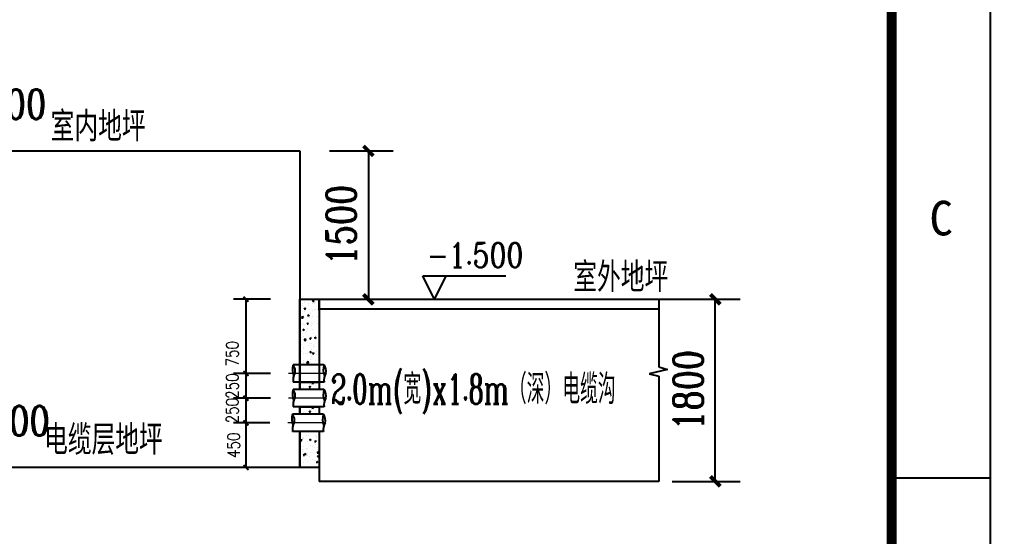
# Model space of a CAD drawing. Extents: x 3213259 to 3716512, y 332899 to 392399.
# Drawn here: x 3422023 to 3431849, y 376008 to 381235 of the extents above; entities that cross this region are included whole.
import ezdxf

# ---------------------------------------------------------------- set-up
doc = ezdxf.new("R2010")
doc.units = 0
doc.header["$LTSCALE"] = 1000
doc.header["$MEASUREMENT"] = 0
doc.linetypes.add('DOTE', pattern=[2.42, 2, -0.2, 0.02, -0.2])
for name, color, linetype in [('AXIS', 3, 'Continuous'), ('DIM_ELEV', 3, 'Continuous'), ('JQFrame_DefaultLayer', 7, 'Continuous'), ('一次电缆', 7, 'Continuous'), ('电气提资', 6, 'Continuous'), ('立面填充', 8, 'Continuous')]:
    doc.layers.add(name, color=color, linetype=linetype)
doc.layers.add('JZX_DOTE', color=14, linetype='DOTE', lineweight=0)
doc.styles.add('_TCH_DIM_T3', font='SIMPLEX.shx', dxfattribs={"width": 0.705882, "bigfont": 'GBCBIG'})
doc.styles.add('HZ', font='complex8.shx', dxfattribs={"width": 0.8, "bigfont": 'hztxt.shx'})
doc.styles.add('JQFrame_markText', font='txt')
doc.dimstyles.new('_TCH_ARCH&&100', dxfattribs={"dimtxt": 297.5, "dimasz": 100, "dimexe": 250, "dimexo": 300, "dimgap": 126.25, "dimtad": 1, "dimdec": 0, "dimzin": 0, "dimdsep": 46, "dimtxsty": '_TCH_DIM_T3', "dimblk": 'ARCHTICK', "dimcen": 0.09, "dimclrt": 7, "dimazin": 2, "dimtfac": 1, "dimtdec": 0, "dimtix": 1, "dimtmove": 2, "dimatfit": 3, "dimfxl": 1, "dimtolj": 1, "dimtzin": 0, "dimarcsym": 0})

# ---------------------------------------------------------------- blocks, each defined once
blk = doc.blocks.new('JQStandardFrame-{2F40822963A54541BFAD0D905C8B126F}')
at = {"layer": 'JQFrame_DefaultLayer', "color": 3}
blk.add_lwpolyline([(0, 0), (743, 0), (743, 420), (0, 420)], close=True, dxfattribs=at)
at = {"layer": 'JQFrame_DefaultLayer', "color": 3, "const_width": 1}
blk.add_lwpolyline([(25, 10), (733, 10), (733, 410), (25, 410)], close=True, dxfattribs=at)
at = {"layer": 'JQFrame_DefaultLayer', "color": 3}
blk.add_lwpolyline([(743, 262.5), (733, 262.5)], dxfattribs=at)
at = {"layer": 'JQFrame_DefaultLayer', "color": 3, "insert": (738, 288.75), "char_height": 3.5, "attachment_point": 5, "style": 'JQFrame_markText'}
blk.add_mtext('C', dxfattribs=at)
blk = doc.blocks.new('_ArchTick')
at = {"color": 0, "linetype": 'ByBlock', "const_width": 0.4}
blk.add_lwpolyline([(-0.5, -0.5), (0.5, 0.5)], dxfattribs=at)
blk = doc.blocks.new('*D179')
at = {"layer": 'AXIS', "color": 0, "lineweight": -2}
for p, q in [((3424561.8, 377656.1), (3424189.9, 377656.1)), ((3424314.9, 377656.1), (3424314.9, 377406.1)), ((3424555.4, 377406.1), (3424189.9, 377406.1))]:
    blk.add_line(p, q, dxfattribs=at)
at = {"layer": 'Defpoints', "color": 0}
for p in [(3424711.8, 377656.1), (3424314.9, 377406.1), (3424705.4, 377406.1)]:
    blk.add_point(p, dxfattribs=at)
at = {"layer": 'AXIS', "color": 0, "lineweight": -2, "xscale": 50, "yscale": 50, "zscale": 50}
for p, rotation in [((3424314.9, 377656.1), 90), ((3424314.9, 377406.1), 270)]:
    blk.add_blockref('_ArchTick', p, dxfattribs=dict(at, rotation=rotation))
at = {"layer": 'AXIS', "color": 7, "insert": (3424177.4, 377529.1), "char_height": 125, "attachment_point": 5, "rotation": 90, "style": 'HZ'}
blk.add_mtext('\\A1;250', dxfattribs=at)
blk = doc.blocks.new('*D178')
at = {"layer": 'AXIS', "color": 0, "lineweight": -2}
for p, q in [((3424561.8, 378406.1), (3424189.9, 378406.1)), ((3424314.9, 378406.1), (3424314.9, 377656.1)), ((3424555.4, 377656.1), (3424189.9, 377656.1))]:
    blk.add_line(p, q, dxfattribs=at)
at = {"layer": 'Defpoints', "color": 0}
for p in [(3424711.8, 378406.1), (3424314.9, 377656.1), (3424705.4, 377656.1)]:
    blk.add_point(p, dxfattribs=at)
at = {"layer": 'AXIS', "color": 0, "lineweight": -2, "xscale": 50, "yscale": 50, "zscale": 50}
for p, rotation in [((3424314.9, 378406.1), 90), ((3424314.9, 377656.1), 270)]:
    blk.add_blockref('_ArchTick', p, dxfattribs=dict(at, rotation=rotation))
at = {"layer": 'AXIS', "color": 7, "insert": (3424177.4, 377856.1), "char_height": 125, "attachment_point": 5, "rotation": 90, "style": 'HZ'}
blk.add_mtext('\\A1;750', dxfattribs=at)
blk = doc.blocks.new('*D177')
at = {"layer": 'AXIS', "color": 0, "lineweight": -2}
for p, q in [((3424561.8, 377406.1), (3424189.9, 377406.1)), ((3424314.9, 377406.1), (3424314.9, 377156.1)), ((3424555.4, 377156.1), (3424189.9, 377156.1))]:
    blk.add_line(p, q, dxfattribs=at)
at = {"layer": 'Defpoints', "color": 0}
for p in [(3424711.8, 377406.1), (3424314.9, 377156.1), (3424705.4, 377156.1)]:
    blk.add_point(p, dxfattribs=at)
at = {"layer": 'AXIS', "color": 0, "lineweight": -2, "xscale": 50, "yscale": 50, "zscale": 50}
for p, rotation in [((3424314.9, 377406.1), 90), ((3424314.9, 377156.1), 270)]:
    blk.add_blockref('_ArchTick', p, dxfattribs=dict(at, rotation=rotation))
at = {"layer": 'AXIS', "color": 7, "insert": (3424177.4, 377281.1), "char_height": 125, "attachment_point": 5, "rotation": 90, "style": 'HZ'}
blk.add_mtext('\\A1;250', dxfattribs=at)
blk = doc.blocks.new('*D176')
at = {"layer": 'AXIS', "color": 0, "lineweight": -2}
for p, q in [((3428626.2, 378406.1), (3429314.2, 378406.1)), ((3429064.2, 376566.1), (3429064.2, 378406.1)), ((3428626.2, 376566.1), (3429314.2, 376566.1))]:
    blk.add_line(p, q, dxfattribs=at)
at = {"layer": 'Defpoints', "color": 0}
for p in [(3428326.2, 378406.1), (3429064.2, 378406.1), (3428326.2, 376566.1)]:
    blk.add_point(p, dxfattribs=at)
at = {"layer": 'AXIS', "color": 0, "lineweight": -2, "xscale": 100, "yscale": 100, "zscale": 100}
for p, rotation in [((3429064.2, 378406.1), 90), ((3429064.2, 376566.1), 270)]:
    blk.add_blockref('_ArchTick', p, dxfattribs=dict(at, rotation=rotation))
at = {"layer": 'AXIS', "color": 7, "insert": (3428789.2, 377486.1), "char_height": 297.5, "attachment_point": 5, "rotation": 90, "style": 'HZ'}
blk.add_mtext('\\A1;1800', dxfattribs=at)
blk = doc.blocks.new('*D175')
at = {"layer": 'AXIS', "color": 0, "lineweight": -2}
for p, q in [((3425159.5, 379906.1), (3425804, 379906.1)), ((3425554, 379906.1), (3425554, 378406.1)), ((3425159.5, 378406.1), (3425804, 378406.1))]:
    blk.add_line(p, q, dxfattribs=at)
at = {"layer": 'Defpoints', "color": 0}
for p in [(3424859.5, 379906.1), (3424859.5, 378406.1), (3425554, 378406.1)]:
    blk.add_point(p, dxfattribs=at)
at = {"layer": 'AXIS', "color": 0, "lineweight": -2, "xscale": 100, "yscale": 100, "zscale": 100}
for p, rotation in [((3425554, 379906.1), 90), ((3425554, 378406.1), 270)]:
    blk.add_blockref('_ArchTick', p, dxfattribs=dict(at, rotation=rotation))
at = {"layer": 'AXIS', "color": 7, "insert": (3425279, 379156.1), "char_height": 297.5, "attachment_point": 5, "rotation": 90, "style": 'HZ'}
blk.add_mtext('\\A1;1500', dxfattribs=at)
blk = doc.blocks.new('*D173')
at = {"layer": 'AXIS', "color": 0, "lineweight": -2}
for p, q in [((3424555.4, 377156.1), (3424189.9, 377156.1)), ((3424314.9, 377156.1), (3424314.9, 376706.1)), ((3424546, 376706.1), (3424189.9, 376706.1))]:
    blk.add_line(p, q, dxfattribs=at)
at = {"layer": 'Defpoints', "color": 0}
for p in [(3424705.4, 377156.1), (3424314.9, 376706.1), (3424696, 376706.1)]:
    blk.add_point(p, dxfattribs=at)
at = {"layer": 'AXIS', "color": 0, "lineweight": -2, "xscale": 50, "yscale": 50, "zscale": 50}
for p, rotation in [((3424314.9, 377156.1), 90), ((3424314.9, 376706.1), 270)]:
    blk.add_blockref('_ArchTick', p, dxfattribs=dict(at, rotation=rotation))
at = {"layer": 'AXIS', "color": 7, "insert": (3424189.3, 376931.1), "char_height": 125, "attachment_point": 5, "rotation": 90, "style": 'HZ'}
blk.add_mtext('\\A1;450', dxfattribs=at)

msp = doc.modelspace()

# ---------------------------------------------------------------- linework, layer by layer
at = {"layer": 'AXIS'}
for p, q in [((3428490.88, 377724.122), (3428581.88, 377695.622)), ((3428581.88, 377695.622), (3428394.88, 377652.622))]:
    msp.add_line(p, q, dxfattribs=at)
at = {"layer": 'DIM_ELEV'}
for p, q in [((3426222.79, 378404.477), (3426103.614, 378644.477)), ((3426103.614, 378644.477), (3426945.157, 378644.477)), ((3426222.79, 378404.477), (3426341.965, 378644.477))]:
    msp.add_line(p, q, dxfattribs=at)
at = {"layer": 'JZX_DOTE', "ltscale": 0.5}
for p, q in [((3425123.382, 377656.122), (3424744.382, 377656.122)), ((3425123.382, 377406.122), (3424744.382, 377406.122)), ((3425116.973, 377156.122), (3424737.973, 377156.122))]:
    msp.add_line(p, q, dxfattribs=at)
at = {"layer": '一次电缆'}
for p, q in [((3421234.25, 379906.122), (3424859.473, 379906.122)), ((3424859.473, 379906.122), (3424859.473, 378406.122)), ((3424859.473, 378406.122), (3424859.473, 377493.622)), ((3424859.473, 378406.122), (3428989.88, 378406.122)), ((3424859.473, 377568.622), (3424859.473, 377493.622)), ((3424859.473, 377318.622), (3424859.473, 377243.622)), ((3424859.473, 377068.622), (3424859.473, 376706.122)), ((3424859.473, 376706.122), (3421227.75, 376706.122))]:
    msp.add_line(p, q, dxfattribs=at)
at = {"layer": '一次电缆', "color": 4}
for p, q in [((3425054.473, 378406.122), (3425054.473, 377493.622)), ((3428490.88, 378406.122), (3428490.88, 377724.122)), ((3425103.382, 377743.622), (3424791.382, 377743.622)), ((3428394.88, 377652.622), (3428490.88, 377629.122)), ((3428490.88, 377629.122), (3428490.88, 376566.122)), ((3425105.882, 377568.622), (3424793.882, 377568.622)), ((3425054.473, 377568.622), (3425054.473, 377493.622)), ((3425103.382, 377493.622), (3424791.382, 377493.622)), ((3425096.973, 377243.622), (3424784.973, 377243.622)), ((3425105.882, 377318.622), (3424793.882, 377318.622)), ((3425054.473, 377318.622), (3425054.473, 377243.622)), ((3425099.473, 377068.622), (3424787.473, 377068.622)), ((3425054.473, 377068.622), (3425054.473, 376706.122)), ((3425054.473, 376706.122), (3424859.473, 376706.122)), ((3425054.473, 376706.122), (3425054.473, 376566.122)), ((3428490.88, 376566.122), (3425054.473, 376566.122))]:
    msp.add_line(p, q, dxfattribs=at)
for points in [[(3424859.473, 378406.122), (3425054.473, 378406.122), (3425054.473, 377493.622), (3424859.473, 377493.622)], [(3425054.473, 378406.122), (3428490.88, 378406.122), (3428490.88, 378306.122), (3425054.473, 378306.122)], [(3424859.473, 377568.622), (3425054.473, 377568.622), (3425054.473, 377493.622), (3424859.473, 377493.622)], [(3424859.473, 377318.622), (3425054.473, 377318.622), (3425054.473, 377243.622), (3424859.473, 377243.622)]]:
    msp.add_lwpolyline(points, close=True, dxfattribs=at)
msp.add_lwpolyline([(3425054.473, 377068.622), (3425054.473, 376706.122), (3424859.473, 376706.122), (3424859.473, 377068.622)], dxfattribs=at)
for centre, radius, start, end in [((3424929.263, 377692.046), 144.873, 159.1448579, 204.9222886), ((3424711.79, 377679.394), 102.274, 346.8474222, 38.9025809), ((3425241.263, 377692.046), 144.873, 159.1448579, 204.9222886), ((3425023.79, 377679.394), 102.274, 346.8474222, 38.9025809), ((3424898.257, 377593.246), 107.241, 144.1053351, 193.2748001), ((3425210.257, 377593.246), 107.241, 144.1053351, 193.2748001), ((3424929.263, 377442.046), 144.873, 159.1448579, 204.9222886), ((3424711.79, 377429.394), 102.274, 346.8474222, 38.9025809), ((3425241.263, 377442.046), 144.873, 159.1448579, 204.9222886), ((3425023.79, 377429.394), 102.274, 346.8474222, 38.9025809), ((3424898.257, 377343.246), 107.241, 144.1053351, 193.2748001), ((3425210.257, 377343.246), 107.241, 144.1053351, 193.2748001), ((3424922.854, 377192.046), 144.873, 159.1448579, 204.9222886), ((3424705.382, 377179.394), 102.274, 346.8474222, 38.9025809), ((3425234.854, 377192.046), 144.873, 159.1448579, 204.9222886), ((3425017.382, 377179.394), 102.274, 346.8474222, 38.9025809), ((3424891.849, 377093.246), 107.241, 144.1053351, 193.2748001), ((3425203.849, 377093.246), 107.241, 144.1053351, 193.2748001)]:
    msp.add_arc(centre, radius, start, end, dxfattribs=at)
at = {"layer": '立面填充', "color": 4}
for p, q in [((3424888.592, 378361.399), (3424888.592, 378361.399)), ((3424890.471, 378348.598), (3424890.471, 378348.598)), ((3424903.762, 378372.08), (3424903.762, 378372.08)), ((3424904.998, 378308.844), (3424914.64, 378320.335)), ((3424916.943, 378307.777), (3424914.63, 378320.314)), ((3424942.943, 378368.488), (3424942.943, 378368.488)), ((3424945.932, 378345.215), (3424945.932, 378345.215)), ((3424987.625, 378387.637), (3425001.629, 378393.012)), ((3424987.626, 378387.637), (3424997.574, 378380.926)), ((3424993.159, 378362.68), (3424993.159, 378362.68)), ((3424997.56, 378380.923), (3425001.615, 378393.008)), ((3425010.527, 378367.569), (3425010.527, 378367.569)), ((3425014.903, 378378.028), (3425014.903, 378378.028)), ((3425052.696, 378340.704), (3425052.696, 378340.704)), ((3424863.972, 378270.418), (3424863.972, 378270.418)), ((3424876.064, 378220.364), (3424893.851, 378217.605)), ((3424876.368, 378220.683), (3424891.946, 378236.919)), ((3424885.607, 378215.441), (3424885.607, 378215.441)), ((3424888.039, 378282.02), (3424888.039, 378282.02)), ((3424893.847, 378217.612), (3424891.638, 378236.606)), ((3424902.688, 378278.476), (3424902.688, 378278.476)), ((3424904.999, 378308.844), (3424916.953, 378307.799)), ((3424909.675, 378220.263), (3424909.675, 378220.263)), ((3424938.962, 378242.607), (3424952.966, 378247.982)), ((3424938.963, 378242.607), (3424948.911, 378235.896)), ((3424948.897, 378235.893), (3424952.952, 378247.978)), ((3424959.743, 378226.855), (3424959.743, 378226.855)), ((3424962.289, 378299.146), (3424962.289, 378299.146)), ((3424970.736, 378265.907), (3424970.736, 378265.907)), ((3424988.295, 378229.523), (3424988.295, 378229.523)), ((3424990.727, 378296.102), (3424990.727, 378296.102)), ((3425012.357, 378305.737), (3425012.357, 378305.737)), ((3425019.325, 378298.497), (3425019.325, 378298.497)), ((3425035.489, 378236.827), (3425035.489, 378236.827)), ((3425048.45, 378296.294), (3425054.473, 378303.471)), ((3425048.451, 378296.294), (3425054.473, 378295.767)), ((3424867.195, 378141.354), (3424867.195, 378141.354)), ((3424883.175, 378148.862), (3424883.175, 378148.862)), ((3424894.43, 378159.143), (3424894.43, 378159.143)), ((3424907.129, 378147.973), (3424907.129, 378147.973)), ((3424931.79, 378163.708), (3424931.79, 378163.708)), ((3424932.749, 378158.406), (3424942.39, 378169.896)), ((3424932.749, 378158.406), (3424944.703, 378157.36)), ((3424944.693, 378157.339), (3424942.38, 378169.875)), ((3424973.959, 378136.843), (3424973.959, 378136.843)), ((3424982.875, 378157.945), (3424982.875, 378157.945)), ((3424985.863, 378162.944), (3424985.863, 378162.944)), ((3425011.068, 378179.164), (3425011.068, 378179.164)), ((3425038.554, 378159.197), (3425038.554, 378159.197)), ((3424880.743, 378082.283), (3424880.743, 378082.283)), ((3424890.299, 378097.577), (3424904.303, 378102.952)), ((3424890.3, 378097.576), (3424900.248, 378090.866)), ((3424891.999, 378062.046), (3424891.999, 378062.046)), ((3424900.234, 378090.863), (3424904.289, 378102.948)), ((3424902.098, 378025.218), (3424902.098, 378025.218)), ((3424930.261, 378079.062), (3424930.261, 378079.062)), ((3424942.353, 378115.23), (3424942.353, 378115.23)), ((3424960.499, 378007.967), (3424970.141, 378019.458)), ((3424972.443, 378006.9), (3424970.131, 378019.437)), ((3424980.999, 378029.787), (3424980.999, 378029.787)), ((3424983.431, 378096.365), (3424983.431, 378096.365)), ((3424998.764, 378057.535), (3424998.764, 378057.535)), ((3425009.681, 378017.053), (3425023.684, 378022.428)), ((3425018.735, 378045.239), (3425018.735, 378045.239)), ((3425019.615, 378010.339), (3425023.67, 378022.425)), ((3425054.025, 378023.401), (3425054.025, 378023.401)), ((3424875.879, 377949.126), (3424875.879, 377949.126)), ((3424877.647, 378000.18), (3424877.647, 378000.18)), ((3424878.311, 378015.705), (3424878.311, 378015.705)), ((3424895.222, 377932.982), (3424895.222, 377932.982)), ((3424902.58, 377992.436), (3424920.367, 377989.678)), ((3424902.884, 377992.756), (3424918.461, 378008.991)), ((3424920.363, 377989.684), (3424918.153, 378008.678)), ((3424951.344, 377937.927), (3424951.344, 377937.927)), ((3424959.817, 377955.336), (3424959.817, 377955.336)), ((3424960.499, 378007.968), (3424972.454, 378006.922)), ((3424978.567, 377963.208), (3424978.567, 377963.208)), ((3425001.411, 377944.518), (3425001.411, 377944.518)), ((3425001.986, 377928.471), (3425001.986, 377928.471)), ((3425003.957, 378016.809), (3425003.957, 378016.809)), ((3425009.681, 378017.053), (3425019.63, 378010.342)), ((3425010.478, 377925.906), (3425010.478, 377925.906)), ((3424873.447, 377882.547), (3424873.447, 377882.547)), ((3424893.841, 377905.885), (3424893.841, 377905.885)), ((3424898.73, 377859.044), (3424898.73, 377859.044)), ((3424920.026, 377853.674), (3424920.026, 377853.674)), ((3424941.764, 377861.972), (3424941.764, 377861.972)), ((3424948.798, 377865.636), (3424948.798, 377865.636)), ((3424961.017, 377872.023), (3424975.021, 377877.398)), ((3424961.018, 377872.023), (3424970.967, 377865.312)), ((3424970.952, 377865.309), (3424975.007, 377877.395)), ((3424973.703, 377830.05), (3424973.703, 377830.05)), ((3424976.135, 377896.629), (3424976.135, 377896.629)), ((3424988.249, 377857.529), (3424997.891, 377869.019)), ((3424988.25, 377857.529), (3425000.204, 377856.483)), ((3425000.194, 377856.462), (3424997.881, 377868.998)), ((3425024.544, 377875.608), (3425024.544, 377875.608)), ((3425026.791, 377849.163), (3425026.791, 377849.163)), ((3424868.583, 377749.389), (3424868.583, 377749.389)), ((3424871.015, 377815.968), (3424871.015, 377815.968)), ((3424881.079, 377751.475), (3424881.079, 377751.475)), ((3424896.184, 377786.754), (3424896.184, 377786.754)), ((3424901.508, 377771.96), (3424901.508, 377771.96)), ((3424929.095, 377764.509), (3424946.883, 377761.75)), ((3424929.4, 377764.828), (3424944.977, 377781.063)), ((3424946.879, 377761.756), (3424944.669, 377780.75)), ((3424971.271, 377763.472), (3424971.271, 377763.472)), ((3424971.93, 377796.726), (3424971.93, 377796.726)), ((3424987.844, 377746.964), (3424987.844, 377746.964)), ((3425018.146, 377791.981), (3425018.146, 377791.981)), ((3424872.539, 377562.378), (3424872.539, 377562.378)), ((3424954.247, 377547.42), (3424954.247, 377547.42)), ((3424955.798, 377518.325), (3424965.44, 377529.816)), ((3424967.743, 377517.259), (3424965.43, 377529.795)), ((3424979.303, 377557.867), (3424979.303, 377557.867)), ((3424982.067, 377544.371), (3424982.067, 377544.371)), ((3424982.127, 377558.653), (3424999.914, 377555.895)), ((3424982.431, 377558.973), (3424991.689, 377568.622)), ((3424999.91, 377555.901), (3424998.431, 377568.622)), ((3425016.966, 377535.464), (3425016.966, 377535.464)), ((3425032.135, 377550.963), (3425032.135, 377550.963)), ((3424900.329, 377515.443), (3424900.329, 377515.443)), ((3424955.799, 377518.326), (3424967.753, 377517.28)), ((3425052.836, 377493.645), (3425052.836, 377493.645)), ((3425053.791, 377525.885), (3425054.473, 377526.147)), ((3425053.792, 377525.885), (3425054.473, 377525.426)), ((3424872.539, 377312.378), (3424872.539, 377312.378)), ((3424900.329, 377265.443), (3424900.329, 377265.443)), ((3424954.247, 377297.42), (3424954.247, 377297.42)), ((3424955.798, 377268.325), (3424965.44, 377279.816)), ((3424955.799, 377268.326), (3424967.753, 377267.28)), ((3424967.743, 377267.259), (3424965.43, 377279.795)), ((3424979.303, 377307.867), (3424979.303, 377307.867)), ((3424982.067, 377294.371), (3424982.067, 377294.371)), ((3424982.127, 377308.653), (3424999.914, 377305.895)), ((3424982.431, 377308.973), (3424991.689, 377318.622)), ((3424999.91, 377305.901), (3424998.431, 377318.622)), ((3425016.966, 377285.464), (3425016.966, 377285.464)), ((3425032.135, 377300.963), (3425032.135, 377300.963)), ((3425052.836, 377243.645), (3425052.836, 377243.645)), ((3425053.791, 377275.885), (3425054.473, 377276.147)), ((3425053.792, 377275.885), (3425054.473, 377275.426)), ((3424874.293, 377064.316), (3424874.293, 377064.316)), ((3425045.54, 377043.909), (3425045.54, 377043.909)), ((3424867.847, 376979.999), (3424877.489, 376991.49)), ((3424867.847, 376979.999), (3424879.801, 376978.954)), ((3424879.791, 376978.932), (3424877.479, 376991.469)), ((3424897.426, 376995.406), (3424897.426, 376995.406)), ((3424899.739, 377012.185), (3424899.739, 377012.185)), ((3424925.371, 377024.698), (3424925.371, 377024.698)), ((3424942.087, 376964.526), (3424942.087, 376964.526)), ((3424944.519, 377031.105), (3424944.519, 377031.105)), ((3424956.465, 376985.825), (3424970.469, 376991.201)), ((3424956.466, 376985.825), (3424966.414, 376979.115)), ((3424966.4, 376979.111), (3424970.455, 376991.197)), ((3425011.299, 376967.449), (3425020.941, 376978.939)), ((3425011.299, 376967.449), (3425023.253, 376966.403)), ((3425016.376, 377032.206), (3425016.376, 377032.206)), ((3425023.243, 376966.382), (3425020.931, 376978.918)), ((3425021.19, 376939.744), (3425021.19, 376939.744)), ((3425023.736, 377012.035), (3425023.736, 377012.035)), ((3425032.135, 377020.187), (3425032.135, 377020.187)), ((3425043.108, 376977.33), (3425043.108, 376977.33)), ((3424886.424, 376922.499), (3424886.424, 376922.499)), ((3424891.482, 376892.852), (3424891.482, 376892.852)), ((3424895.597, 376829.561), (3424905.239, 376841.051)), ((3424907.541, 376828.494), (3424905.229, 376841.03)), ((3424907.802, 376840.795), (3424921.806, 376846.171)), ((3424907.803, 376840.795), (3424917.751, 376834.085)), ((3424917.737, 376834.081), (3424921.792, 376846.167)), ((3424918.508, 376854.27), (3424918.508, 376854.27)), ((3424928.593, 376895.634), (3424928.593, 376895.634)), ((3424939.405, 376848.939), (3424939.405, 376848.939)), ((3424939.655, 376897.948), (3424939.655, 376897.948)), ((3424968.576, 376860.862), (3424968.576, 376860.862)), ((3424971.122, 376933.152), (3424971.122, 376933.152)), ((3424993.188, 376917.988), (3424993.188, 376917.988)), ((3425008.119, 376912.873), (3425008.119, 376912.873)), ((3425035.159, 376852.798), (3425052.946, 376850.039)), ((3425035.358, 376891.123), (3425035.358, 376891.123)), ((3425035.463, 376853.118), (3425051.041, 376869.353)), ((3425038.245, 376844.172), (3425038.245, 376844.172)), ((3425040.677, 376910.751), (3425040.677, 376910.751)), ((3425044.323, 376870.834), (3425044.323, 376870.834)), ((3425052.942, 376850.046), (3425050.732, 376869.04)), ((3424865.894, 376775.388), (3424865.894, 376775.388)), ((3424895.597, 376829.561), (3424907.552, 376828.515)), ((3424899.149, 376758.927), (3424899.149, 376758.927)), ((3424915.962, 376781.979), (3424915.962, 376781.979)), ((3424934.791, 376764.79), (3424934.791, 376764.79)), ((3424937.223, 376831.369), (3424937.223, 376831.369)), ((3424953.398, 376816.326), (3424953.398, 376816.326)), ((3424991.709, 376791.951), (3424991.709, 376791.951)), ((3425015.787, 376778.948), (3425015.787, 376778.948)), ((3425027.183, 376760.271), (3425041.187, 376765.647)), ((3425027.184, 376760.271), (3425037.132, 376753.561)), ((3425035.813, 376777.594), (3425035.813, 376777.594)), ((3425037.118, 376753.557), (3425041.173, 376765.643)), ((3425039.049, 376817.01), (3425048.691, 376828.501)), ((3425039.049, 376817.011), (3425051.004, 376815.965)), ((3425050.993, 376815.943), (3425048.681, 376828.48)), ((3424914.451, 376714.127), (3424914.451, 376714.127)), ((3424939.095, 376713.069), (3424939.095, 376713.069)), ((3425021.215, 376709.616), (3425021.215, 376709.616)), ((3425033.381, 376711.015), (3425033.381, 376711.015))]:
    msp.add_line(p, q, dxfattribs=at)

# ---------------------------------------------------------------- block references
at = {"xscale": 100, "yscale": 100, "zscale": 100}
msp.add_blockref('JQStandardFrame-{2F40822963A54541BFAD0D905C8B126F}', (3357549.167, 350349.078), dxfattribs=at)

# ---------------------------------------------------------------- texts
at = {"layer": '电气提资', "color": 0, "style": 'HZ'}
for s, height, width, p in [('%%P0.000', 300, 0.8, (3421163.567, 380228.477)), ('室内地坪', 300, 0.8, (3422339.516, 380002.598)), ('-1.500', 250, 0.8, (3426144.79, 378728.477)), ('室外地坪', 300, 0.8, (3427627.399, 378478.598)), ('2.0m(宽)x1.8m（深）电缆沟', 300, 0.6, (3425175.511, 377348.608)), ('-3.200', 300, 0.8, (3421157.067, 377028.477)), ('电缆层地坪', 300, 0.8, (3422272.806, 376835.211))]:
    msp.add_text(s, height=height, dxfattribs=dict(at, width=width)).set_placement(p)

# ---------------------------------------------------------------- dimensions: what is measured, and where the dimension line sits
at = {"layer": 'AXIS'}
dim = msp.add_linear_dim(base=(3425553.973, 378406.122), p1=(3424859.473, 379906.122), p2=(3424859.473, 378406.122), angle=90, dimstyle='_TCH_ARCH&&100', override={"dimtxsty": 'HZ'}, dxfattribs=at)
dim.commit()
dim.dimension.update_dxf_attribs({"geometry": '*D175', "text_midpoint": (3425278.973, 379156.122)})
for base, p1, p2, picture, middle in [((3424314.882, 377656.122), (3424711.79, 378406.122), (3424705.382, 377656.122), '*D178', (3424177.382, 377856.122)), ((3424314.882, 377406.122), (3424711.79, 377656.122), (3424705.382, 377406.122), '*D179', (3424177.382, 377529.069)), ((3424314.882, 377156.122), (3424711.79, 377406.122), (3424705.382, 377156.122), '*D177', (3424177.382, 377281.069))]:
    dim = msp.add_linear_dim(base=base, p1=p1, p2=p2, angle=90, dimstyle='_TCH_ARCH&&100', override={"dimscale": 0.5, "dimtxt": 250, "dimtxsty": 'HZ'}, dxfattribs=at)
    dim.commit()
    dim.dimension.update_dxf_attribs({"geometry": picture, "text_midpoint": middle, "dimtype": 128})
for base, p1, p2, text, override, picture, middle in [((3429064.181, 378406.122), (3428326.181, 376566.122), (3428326.181, 378406.122), '1800', {"dimtxsty": 'HZ'}, '*D176', (3428789.181, 377486.122)), ((3424314.882, 376706.122), (3424705.382, 377156.122), (3424695.973, 376706.122), '450', {"dimscale": 0.5, "dimtxt": 250, "dimtxsty": 'HZ'}, '*D173', (3424189.257, 376931.122))]:
    dim = msp.add_linear_dim(base=base, p1=p1, p2=p2, angle=90, text=text, dimstyle='_TCH_ARCH&&100', override=override, dxfattribs=at)
    dim.commit()
    dim.dimension.update_dxf_attribs({"geometry": picture, "text_midpoint": middle})

doc.saveas('drawing.dxf')
